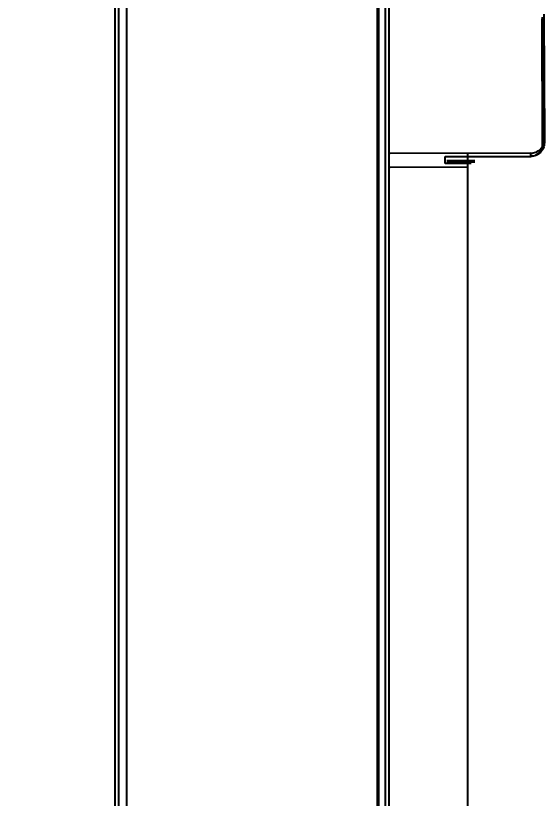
# Model space of a CAD drawing. Header units: millimetres. Extents: x 3109 to 13995, y 24552 to 39949.
# Drawn here: x 8689.6 to 8843.9, y 35012.3 to 35240.6 of the extents above; entities that cross this region are included whole.
import ezdxf

# ---------------------------------------------------------------- set-up
doc = ezdxf.new("R2010")
doc.units = ezdxf.units.MM
doc.header["$LTSCALE"] = 3
doc.layers.add('DomyÅ›lny', color=7, linetype='Continuous')
doc.styles.get("Standard").update_dxf_attribs({"font": 'arial.ttf'})
doc.dimstyles.new('MATEUSZ', dxfattribs={"dimtxt": 35, "dimasz": 16, "dimexe": 0.18, "dimexo": 0.0625, "dimgap": 0.09, "dimtad": 0, "dimdec": 0, "dimdsep": 46, "dimtxsty": 'Standard', "dimblk": 'DOT', "dimcen": 0.09, "dimse1": 1, "dimse2": 1, "dimadec": 0, "dimazin": 0, "dimtfac": 1, "dimtdec": 0, "dimtofl": 0, "dimtmove": 0, "dimatfit": 3, "dimfxl": 1, "dimtolj": 1, "dimtzin": 0, "dimlwd": 9, "dimlwe": 9, "dimarcsym": 0})

# ---------------------------------------------------------------- blocks, each defined once
blk = doc.blocks.new('_Dot')
at = {"color": 0, "linetype": 'ByBlock', "lineweight": -2}
blk.add_line((-0.5, 0), (-1, 0), dxfattribs=at)
at = {"color": 0, "linetype": 'ByBlock', "const_width": 0.5}
blk.add_lwpolyline([(-0.25, 0, 1), (0.25, 0, 1)], format="xyb", close=True, dxfattribs=at)
blk = doc.blocks.new('*D26')
at = {"color": 0, "lineweight": 9, "transparency": 16777216}
for p, q in [((8052.33, 35775.97), (8052.33, 34715.51)), ((8052.33, 33354.53), (8052.33, 34414.99))]:
    blk.add_line(p, q, dxfattribs=at)
at = {"layer": 'Defpoints', "color": 0, "transparency": 16777216}
for p in [(8768.57, 35791.97), (8052.33, 33338.53), (8658.57, 33338.53)]:
    blk.add_point(p, dxfattribs=at)
at = {"color": 0, "lineweight": 9, "transparency": 16777216, "xscale": 16, "yscale": 16, "zscale": 16}
for p, rotation in [((8052.33, 35791.97), 90), ((8052.33, 33338.53), 270)]:
    blk.add_blockref('_Dot', p, dxfattribs=dict(at, rotation=rotation))
at = {"color": 0, "transparency": 16777216, "insert": (8052.33, 34565.25), "char_height": 100, "attachment_point": 5, "rotation": 90}
blk.add_mtext('\\A1;2453', dxfattribs=at)

msp = doc.modelspace()

# ---------------------------------------------------------------- linework, layer by layer
at = {"layer": 'DomyÅ›lny'}
for p, q in [((8718.57, 35692.61), (8718.57, 33346.53)), ((8719.59, 35692.97), (8719.59, 33346.53)), ((8722.07, 33346.53), (8722.07, 35693.12)), ((8795.07, 35693.12), (8795.07, 33346.53)), ((8795.57, 33346.53), (8795.57, 35692.61)), ((8797.54, 33346.53), (8797.54, 35692.97)), ((8798.57, 33346.53), (8798.57, 35692.61)), ((8843.38, 35203.05), (8843.26, 35239.65)), ((8843.27, 35240.09), (8843.39, 35203.48)), ((8843.77, 35241.04), (8843.89, 35204.43)), ((8843.39, 35203.48), (8843.38, 35203.05)), ((8843.39, 35203.46), (8843.38, 35203.02)), ((8843.89, 35204.43), (8843.89, 35203.48)), ((8843.89, 35204.41), (8843.89, 35203.46)), ((8842.73, 35201.63), (8842.72, 35200.68)), ((8839.9, 35200.46), (8798.9, 35200.33)), ((8814.89, 35197.4), (8814.9, 35199.44)), ((8814.9, 35199.44), (8839.9, 35199.51)), ((8815.4, 35199.49), (8839.9, 35199.57)), ((8821.57, 34622.25), (8821.57, 35200.4)), ((8839.9, 35199.51), (8839.9, 35200.46)), ((8798.89, 35196.4), (8821.57, 35196.47)), ((8822.52, 35197.42), (8814.89, 35197.4)), ((8815.39, 35198.33), (8823.55, 35198.35)), ((8815.39, 35197.89), (8823.55, 35197.92))]:
    msp.add_line(p, q, dxfattribs=at)
for points in [[(8843.89, 35203.48, 0), (8843.87, 35203.1, 0), (8843.81, 35202.72, 0), (8843.72, 35202.34, 0), (8843.59, 35201.97, 0), (8843.42, 35201.61, 0), (8843.21, 35201.28, 0), (8842.98, 35200.97, 0), (8842.72, 35200.68, 0)], [(8842.73, 35201.63, 0), (8842.98, 35201.91, 0), (8843.22, 35202.22, 0), (8843.42, 35202.56, 0), (8843.59, 35202.92, 0), (8843.72, 35203.29, 0), (8843.82, 35203.67, 0), (8843.87, 35204.05, 0), (8843.89, 35204.43, 0)], [(8839.9, 35199.57, 0), (8840.21, 35199.59, 0), (8840.53, 35199.63, 0), (8840.86, 35199.71, 0), (8841.18, 35199.82, 0), (8841.5, 35199.96, 0), (8841.81, 35200.14, 0), (8842.1, 35200.35, 0), (8842.37, 35200.59, 0), (8842.61, 35200.86, 0), (8842.82, 35201.15, 0), (8843, 35201.45, 0), (8843.14, 35201.77, 0), (8843.25, 35202.09, 0), (8843.33, 35202.42, 0), (8843.37, 35202.73, 0), (8843.38, 35203.05, 0)], [(8839.9, 35200.46, 0), (8840.29, 35200.48, 0), (8840.67, 35200.54, 0), (8841.06, 35200.63, 0), (8841.43, 35200.77, 0), (8841.79, 35200.94, 0), (8842.13, 35201.14, 0), (8842.44, 35201.37, 0), (8842.73, 35201.63, 0)], [(8842.72, 35200.68, 0), (8842.44, 35200.42, 0), (8842.13, 35200.19, 0), (8841.79, 35199.99, 0), (8841.43, 35199.82, 0), (8841.05, 35199.69, 0), (8840.67, 35199.59, 0), (8840.28, 35199.53, 0), (8839.9, 35199.51, 0)]]:
    msp.add_polyline3d(points, dxfattribs=at)

# ---------------------------------------------------------------- dimensions: what is measured, and where the dimension line sits
dim = msp.add_linear_dim(base=(8052.33, 33338.53), p1=(8768.57, 35791.97), p2=(8658.57, 33338.53), angle=90, dimstyle='MATEUSZ', override={"dimtxt": 100})
dim.commit()
dim.dimension.update_dxf_attribs({"geometry": '*D26', "text_midpoint": (8052.33, 34565.25)})

doc.saveas('drawing.dxf')
